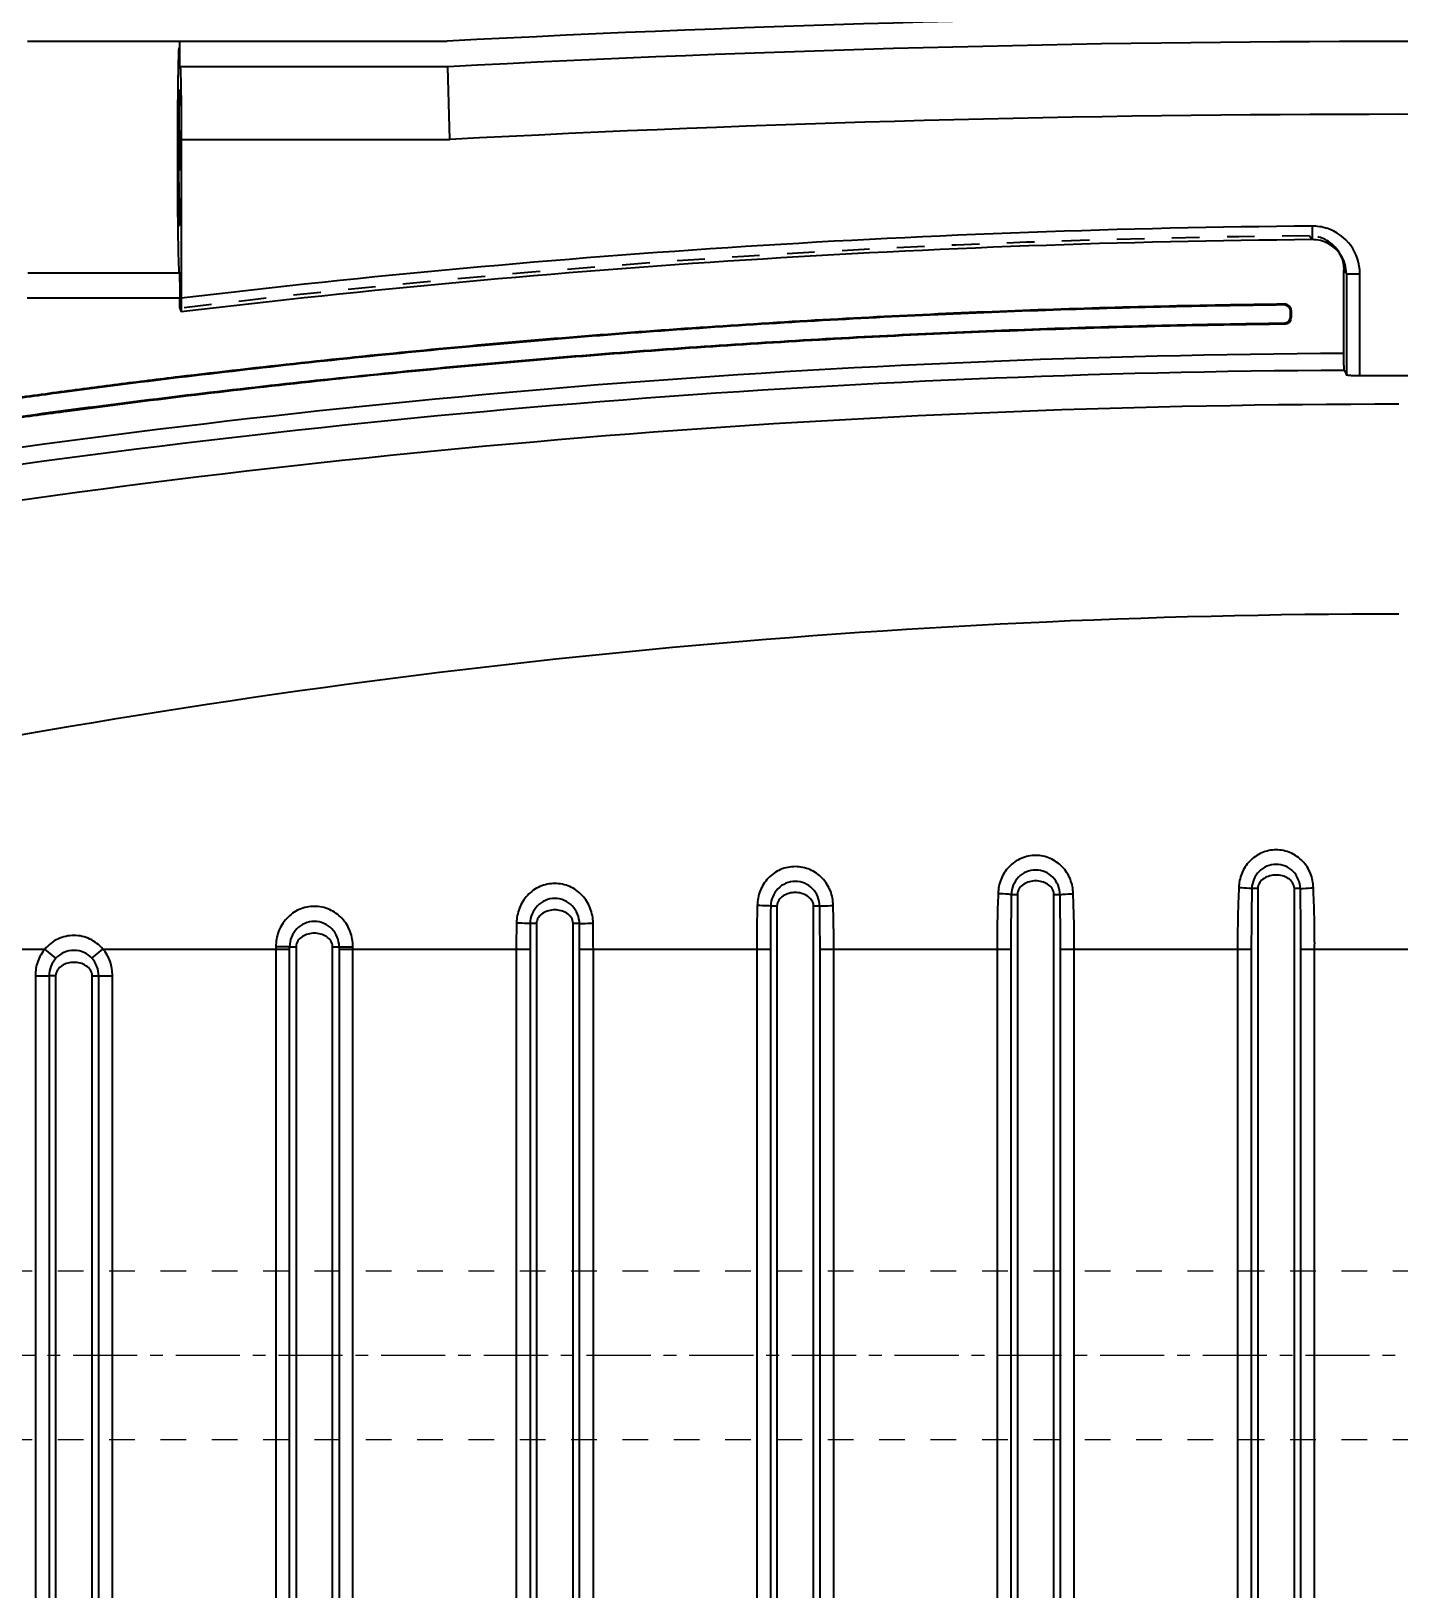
# Model space of a CAD drawing. Header units: millimetres. Extents: x 1937 to 4271, y -9032 to 1737.
# Drawn here: x 2634.9 to 2716, y -2353.4 to -2260.9 of the extents above; entities that cross this region are included whole.
import ezdxf

# ---------------------------------------------------------------- set-up
doc = ezdxf.new("R2010")
doc.units = ezdxf.units.MM
doc.header["$LTSCALE"] = 16.335
doc.header["$PDMODE"] = 3
doc.header["$PDSIZE"] = 0.3125
doc.linetypes.add('CENTER', pattern=[0.6, 0.375, -0.075, 0.075, -0.075])
doc.linetypes.add('HIDDEN', pattern=[0.2, 0.1, -0.1])
doc.layers.get('0').update_dxf_attribs({"linetype": 'CONTINUOUS'})
doc.layers.get('Defpoints').update_dxf_attribs({"linetype": 'CONTINUOUS'})
doc.layers.add('cool', color=153, linetype='HIDDEN', lineweight=9)
doc.layers.add('DEFAULT_2', color=8, linetype='HIDDEN')
doc.layers.add('dim', color=3, linetype='CONTINUOUS')
doc.styles.get("Standard").update_dxf_attribs({"font": 'txt', "width": 0.8})
doc.dimstyles.new('副本 ISO-25-1', dxfattribs={"dimtxt": 10, "dimasz": 10, "dimexe": 0, "dimexo": 0, "dimgap": 0, "dimtad": 1, "dimtxsty": 'Standard', "dimcen": 0, "dimclrd": 6, "dimclre": 6, "dimclrt": 4, "dimazin": 0, "dimtfac": 1, "dimtofl": 0, "dimtmove": 0, "dimatfit": 3, "dimfxl": 0, "dimarcsym": 0})

# ---------------------------------------------------------------- blocks, each defined once
blk = doc.blocks.new('7')
at = {"layer": 'cool', "ltscale": 0.932966}
for p, q in [((72.597, -1087.21), (493.937, -1087.21)), ((72.597, -1097.21), (493.937, -1097.21))]:
    blk.add_line(p, q, dxfattribs=at)
at = {"layer": 'cool', "color": 1, "linetype": 'CENTER', "ltscale": 0.621977}
blk.add_line((58.267, -1092.21), (508.267, -1092.21), dxfattribs=at)
blk = doc.blocks.new('*D115')
at = {"layer": 'Defpoints', "color": 0}
for p in [(2716.045, -2197.542), (2716.045, -2208.942), (2716.045, -2416.503)]:
    blk.add_point(p, dxfattribs=at)
at = {"layer": 'dim', "color": 6, "lineweight": -2}
blk.add_line((2716.045, -2208.942), (2716.045, -2195.542), dxfattribs=at)
at = {"layer": 'dim', "color": 4, "insert": (2713.545, -2196.542), "char_height": 5, "attachment_point": 5, "rotation": 90}
blk.add_mtext('0', dxfattribs=at)
blk = doc.blocks.new('*D124')
at = {"layer": 'Defpoints', "color": 0}
for p in [(2486.396, -2339.503), (2544.753, -2339.503), (2716.045, -2416.503)]:
    blk.add_point(p, dxfattribs=at)
at = {"layer": 'dim', "color": 6, "lineweight": -2}
blk.add_line((2544.753, -2339.503), (2479.729, -2339.503), dxfattribs=at)
at = {"layer": 'dim', "color": 4, "insert": (2483.063, -2337.003), "char_height": 5, "attachment_point": 5}
blk.add_mtext('77', dxfattribs=at)
blk = doc.blocks.new('*D125')
at = {"layer": 'Defpoints', "color": 0}
for p in [(2486.396, -2322.503), (2552.026, -2322.503), (2716.045, -2416.503)]:
    blk.add_point(p, dxfattribs=at)
at = {"layer": 'dim', "color": 6, "lineweight": -2}
blk.add_line((2552.026, -2322.503), (2479.729, -2322.503), dxfattribs=at)
at = {"layer": 'dim', "color": 4, "insert": (2483.063, -2320.003), "char_height": 5, "attachment_point": 5}
blk.add_mtext('94', dxfattribs=at)
blk = doc.blocks.new('*D126')
at = {"layer": 'Defpoints', "color": 0}
for p in [(2486.396, -2291.503), (2573.393, -2291.503), (2716.045, -2416.503)]:
    blk.add_point(p, dxfattribs=at)
at = {"layer": 'dim', "color": 6, "lineweight": -2}
blk.add_line((2573.393, -2291.503), (2477.063, -2291.503), dxfattribs=at)
at = {"layer": 'dim', "color": 4, "insert": (2481.729, -2289.003), "char_height": 5, "attachment_point": 5}
blk.add_mtext('125', dxfattribs=at)
blk = doc.blocks.new('*D127')
at = {"layer": 'Defpoints', "color": 0}
for p in [(2486.396, -2248.503), (2712.721, -2248.503), (2716.045, -2416.503)]:
    blk.add_point(p, dxfattribs=at)
at = {"layer": 'dim', "color": 6, "lineweight": -2}
blk.add_line((2712.721, -2248.503), (2477.063, -2248.503), dxfattribs=at)
at = {"layer": 'dim', "color": 4, "insert": (2481.729, -2246.003), "char_height": 5, "attachment_point": 5}
blk.add_mtext('168', dxfattribs=at)
blk = doc.blocks.new('*D128')
at = {"layer": 'Defpoints', "color": 0}
for p in [(2652.959, -2250.503), (2486.396, -2255.89), (2716.045, -2416.503)]:
    blk.add_point(p, dxfattribs=at)
at = {"layer": 'dim', "color": 6, "lineweight": -2}
for p, q in [((2494.396, -2250.503), (2490.396, -2255.89)), ((2652.959, -2250.503), (2494.396, -2250.503)), ((2490.396, -2255.89), (2477.063, -2255.89))]:
    blk.add_line(p, q, dxfattribs=at)
at = {"layer": 'dim', "color": 4, "insert": (2481.729, -2253.39), "char_height": 5, "attachment_point": 5}
blk.add_mtext('166', dxfattribs=at)
blk = doc.blocks.new('*D129')
at = {"layer": 'Defpoints', "color": 0}
for p in [(2486.396, -2226.503), (2544.829, -2226.503, 0), (2716.045, -2416.503)]:
    blk.add_point(p, dxfattribs=at)
at = {"layer": 'dim', "color": 6, "lineweight": -2}
blk.add_line((2544.829, -2226.503), (2477.729, -2226.503), dxfattribs=at)
at = {"layer": 'dim', "color": 4, "insert": (2482.063, -2224.003), "char_height": 5, "attachment_point": 5}
blk.add_mtext('190', dxfattribs=at)
blk = doc.blocks.new('*D140')
at = {"layer": 'Defpoints', "color": 0}
for p in [(2685.045, -2197.542), (2685.045, -2244.103), (2716.045, -2416.503)]:
    blk.add_point(p, dxfattribs=at)
at = {"layer": 'dim', "color": 6, "lineweight": -2}
blk.add_line((2685.045, -2244.103), (2685.045, -2192.209), dxfattribs=at)
at = {"layer": 'dim', "color": 4, "insert": (2682.545, -2194.876), "char_height": 5, "attachment_point": 5, "rotation": 90}
blk.add_mtext('31', dxfattribs=at)
blk = doc.blocks.new('*D141')
at = {"layer": 'Defpoints', "color": 0}
for p in [(2654.045, -2197.542), (2654.045, -2246.103), (2716.045, -2416.503)]:
    blk.add_point(p, dxfattribs=at)
at = {"layer": 'dim', "color": 6, "lineweight": -2}
blk.add_line((2654.045, -2246.103), (2654.045, -2190.876), dxfattribs=at)
at = {"layer": 'dim', "color": 4, "insert": (2651.545, -2194.209), "char_height": 5, "attachment_point": 5, "rotation": 90}
blk.add_mtext('62', dxfattribs=at)
blk = doc.blocks.new('*D142')
at = {"layer": 'Defpoints', "color": 0}
for p in [(2575.045, -2197.542), (2575.045, -2287.103), (2716.045, -2416.503)]:
    blk.add_point(p, dxfattribs=at)
at = {"layer": 'dim', "color": 6, "lineweight": -2}
blk.add_line((2575.045, -2287.103), (2575.045, -2189.542), dxfattribs=at)
at = {"layer": 'dim', "color": 4, "insert": (2572.545, -2193.542), "char_height": 5, "attachment_point": 5, "rotation": 90}
blk.add_mtext('141', dxfattribs=at)
blk = doc.blocks.new('*D143')
at = {"layer": 'Defpoints', "color": 0}
for p in [(2554.045, -2197.542), (2554.045, -2318.103), (2716.045, -2416.503)]:
    blk.add_point(p, dxfattribs=at)
at = {"layer": 'dim', "color": 6, "lineweight": -2}
blk.add_line((2554.045, -2318.103), (2554.045, -2188.209), dxfattribs=at)
at = {"layer": 'dim', "color": 4, "insert": (2551.545, -2192.876), "char_height": 5, "attachment_point": 5, "rotation": 90}
blk.add_mtext('162', dxfattribs=at)
blk = doc.blocks.new('*D144')
at = {"layer": 'Defpoints', "color": 0}
for p in [(2539.787, -2197.542), (2545.045, -2397.103, 0), (2716.045, -2416.503)]:
    blk.add_point(p, dxfattribs=at)
at = {"layer": 'dim', "color": 6, "lineweight": -2}
for p, q in [((2539.787, -2201.542), (2539.787, -2189.542)), ((2545.045, -2205.542), (2539.787, -2201.542)), ((2545.045, -2397.103), (2545.045, -2205.542))]:
    blk.add_line(p, q, dxfattribs=at)
at = {"layer": 'dim', "color": 4, "insert": (2537.287, -2193.542), "char_height": 5, "attachment_point": 5, "rotation": 90}
blk.add_mtext('171', dxfattribs=at)
blk = doc.blocks.new('*D145')
at = {"layer": 'Defpoints', "color": 0}
for p in [(2547.045, -2197.542), (2547.045, -2357.103), (2716.045, -2416.503)]:
    blk.add_point(p, dxfattribs=at)
at = {"layer": 'dim', "color": 6, "lineweight": -2}
blk.add_line((2547.045, -2357.103), (2547.045, -2188.209), dxfattribs=at)
at = {"layer": 'dim', "color": 4, "insert": (2544.545, -2192.876), "char_height": 5, "attachment_point": 5, "rotation": 90}
blk.add_mtext('169', dxfattribs=at)
blk = doc.blocks.new('*D146')
at = {"layer": 'Defpoints', "color": 0}
for p in [(2532.143, -2197.542), (2541.045, -2221.235, 0), (2716.045, -2416.503)]:
    blk.add_point(p, dxfattribs=at)
at = {"layer": 'dim', "color": 6, "lineweight": -2}
for p, q in [((2532.143, -2201.542), (2532.143, -2188.209)), ((2541.045, -2205.542), (2532.143, -2201.542)), ((2541.045, -2221.235), (2541.045, -2205.542))]:
    blk.add_line(p, q, dxfattribs=at)
at = {"layer": 'dim', "color": 4, "insert": (2529.643, -2192.876), "char_height": 5, "attachment_point": 5, "rotation": 90}
blk.add_mtext('175', dxfattribs=at)

msp = doc.modelspace()

# ---------------------------------------------------------------- linework, layer by layer
at = {"color": 7, "linetype": 'Continuous'}
for p, q in [((2634.641, -2261.521), (2659.559, -2261.521)), ((2643.685, -2263.029), (2643.685, -2261.521)), ((2659.599, -2263.036), (2643.7, -2263.036)), ((2659.714, -2267.357), (2659.599, -2263.036)), ((2643.775, -2267.357), (2643.775, -2276.777)), ((2643.775, -2267.357), (2659.714, -2267.357)), ((2710.89, -2272.497), (2710.897, -2273.3)), ((2634.659, -2275.264), (2643.663, -2275.264)), ((2712.779, -2280.055), (2712.779, -2275.093)), ((2712.931, -2275.32), (2712.779, -2275.093)), ((2712.931, -2275.32), (2712.931, -2281.326)), ((2712.931, -2275.32), (2713.735, -2275.32)), ((2713.735, -2281.383), (2713.735, -2275.321)), ((2634.623, -2276.747), (2643.685, -2276.747)), ((2643.685, -2277.37), (2643.685, -2276.747)), ((2709.215, -2277.175), (2709.257, -2277.112)), ((2709.621, -2277.577), (2709.663, -2277.513)), ((2709.621, -2277.853), (2709.621, -2277.577)), ((2709.663, -2277.513), (2709.663, -2277.916)), ((2709.266, -2278.318), (2709.224, -2278.255)), ((2709.663, -2277.916), (2709.621, -2277.853)), ((2712.811, -2281.056), (2712.931, -2281.326)), ((2707.674, -2311.813), (2707.674, -2491.194)), ((2709.844, -2491.194), (2709.844, -2311.813)), ((2710.198, -2311.813), (2709.844, -2311.813)), ((2679.132, -2312.849), (2679.132, -2490.158)), ((2681.302, -2490.158), (2681.302, -2312.849)), ((2681.672, -2312.849), (2681.302, -2312.849)), ((2693.042, -2312.159), (2693.403, -2312.159)), ((2693.403, -2312.159), (2693.403, -2490.847)), ((2695.573, -2490.847), (2695.573, -2312.159)), ((2695.573, -2312.159), (2695.933, -2312.159)), ((2664.861, -2313.884), (2664.861, -2489.123)), ((2667.031, -2489.123), (2667.031, -2313.884)), ((2667.416, -2313.884), (2667.031, -2313.884)), ((2605.351, -2315.401), (2635.684, -2315.401)), ((2636.333, -2315.95), (2635.684, -2315.401)), ((2638.475, -2315.95), (2639.124, -2315.401)), ((2639.124, -2315.401), (2650.203, -2315.401)), ((2649.387, -2315.263), (2649.387, -2315.401)), ((2649.387, -2315.401), (2649.387, -2487.606)), ((2650.203, -2487.742), (2650.203, -2315.265)), ((2650.203, -2315.265), (2650.59, -2315.265)), ((2650.59, -2315.265), (2650.59, -2487.742)), ((2652.76, -2487.742), (2652.76, -2315.265)), ((2652.76, -2315.265), (2653.146, -2315.265)), ((2653.146, -2315.265), (2653.146, -2487.742)), ((2653.146, -2315.401), (2664.474, -2315.401)), ((2653.962, -2315.401), (2653.962, -2315.263)), ((2653.962, -2487.606), (2653.962, -2315.401)), ((2663.658, -2315.401), (2663.658, -2487.606)), ((2664.475, -2315.401), (2664.475, -2487.606)), ((2667.417, -2487.606), (2667.417, -2315.401)), ((2667.417, -2315.401), (2678.745, -2315.401)), ((2668.233, -2487.606), (2668.233, -2315.401)), ((2677.929, -2315.401), (2677.929, -2487.606)), ((2678.745, -2315.401), (2678.745, -2487.606)), ((2681.688, -2487.606), (2681.688, -2315.401)), ((2681.688, -2315.401), (2693.016, -2315.401)), ((2682.504, -2487.606), (2682.504, -2315.401)), ((2692.2, -2315.401), (2692.2, -2487.606)), ((2693.016, -2315.401), (2693.016, -2487.647)), ((2695.959, -2487.606), (2695.959, -2315.401)), ((2695.959, -2315.401), (2707.287, -2315.401)), ((2696.775, -2487.606), (2696.775, -2315.401)), ((2706.471, -2315.401), (2706.471, -2487.606)), ((2707.287, -2315.349), (2707.287, -2487.658)), ((2710.23, -2487.642), (2710.23, -2315.365)), ((2710.23, -2315.401), (2721.86, -2315.401)), ((2711.046, -2487.606), (2711.046, -2315.401)), ((2635.116, -2316.994), (2635.932, -2316.994)), ((2635.116, -2316.995), (2635.116, -2486.012)), ((2635.932, -2316.994), (2635.932, -2486.012)), ((2636.319, -2316.994), (2636.319, -2486.012)), ((2638.489, -2486.012), (2638.489, -2316.994)), ((2638.489, -2316.994), (2639.691, -2316.994)), ((2638.875, -2486.012), (2638.875, -2316.994)), ((2639.691, -2486.012), (2639.691, -2316.994))]:
    msp.add_line(p, q, dxfattribs=at)
for centre, radius, start, end in [((2716.045, -3327.537), 1067.511, 86.966841, 93.033166), ((2716.045, -3327.495), 1065.954, 86.964569, 93.035438), ((2716.045, -3327.495), 1061.633, 86.95839, 93.041617), ((2716.045, -2881.713), 609.237, 90.484747, 96.812716), ((2710.899, -2275.326), 2.836, 0.068, 72.3123), ((2716.045, -2881.713), 608.435, 90.484823, 96.82315), ((2710.772, -2275.088), 2.006, 22.60438, 30.05532), ((2709.22, -2277.577), 0.401, 359.93768, 90.65418), ((2709.262, -2277.513), 0.401, 359.93768, 90.65009), ((2709.22, -2277.853), 0.401, 270.64208, 0.06004), ((2709.262, -2277.916), 0.401, 270.63809, 0.06024), ((2716.045, -2881.713), 601.667, 90.311045, 98.749009), ((2716.045, -2881.713), 600.665, 90.308478, 98.749009), ((2716.045, -2881.713), 600.334, 89.77949, 90.220517), ((2716.164, -2874.884), 591.817, 90.011514, 98.86095), ((2716.283, -2767.34), 471.822, 90.02894, 100.85155), ((2895.916, -2315.304), 188.628, 178.93954, 180.01353), ((2707.497, -2337.194), 25.381, 89.59984, 90.40016), ((2521.538, -2315.305), 188.692, 359.98178, 1.06048), ((2877.974, -2315.368), 199.229, 179.27556, 180.00939), ((2678.947, -2343.147), 30.298, 89.64928, 90.35073), ((2482.529, -2315.368), 199.159, 359.9905, 0.72459), ((2885.818, -2315.333), 192.801, 179.05673, 180.02007), ((2503.229, -2315.333), 192.731, 359.97981, 0.9435), ((2770.44, -2315.487), 106.782, 179.1291, 179.95358), ((2561.471, -2315.488), 106.762, 0.04673, 0.87142), ((2870.541, -2315.394), 206.067, 179.58003, 180.00185), ((2664.669, -2346.167), 32.284, 89.65823, 90.34178), ((2461.385, -2315.394), 206.032, 359.99811, 0.42), ((2636.126, -2349.604), 32.61, 89.66015, 90.33986)]:
    msp.add_arc(centre, radius, start, end, dxfattribs=at)
for points, knots in [([(2643.7, -2263.036), (2643.708, -2263.04), (2643.706, -2263.078), (2643.718, -2263.136), (2643.722, -2263.245), (2643.73, -2263.388), (2643.736, -2263.571), (2643.742, -2263.789), (2643.748, -2264.041), (2643.755, -2264.438), (2643.763, -2264.998), (2643.77, -2265.733), (2643.774, -2266.53), (2643.775, -2267.078), (2643.775, -2267.357)], [0, 0, 0, 0, 0.005875, 0.021043, 0.045469, 0.078996, 0.121282, 0.171906, 0.230437, 0.296306, 0.447368, 0.619444, 0.806219, 1, 1, 1, 1]), ([(2643.564, -2268.448), (2643.564, -2267.998), (2643.567, -2266.365), (2643.579, -2264.732), (2643.6, -2263.55)], [0, 0, 0, 0, 0.275808, 1, 1, 1, 1]), ([(2643.685, -2264.43), (2643.678, -2264.432), (2643.679, -2264.467), (2643.668, -2264.517), (2643.665, -2264.616), (2643.657, -2264.746), (2643.652, -2264.915), (2643.646, -2265.117), (2643.64, -2265.351), (2643.633, -2265.721), (2643.626, -2266.244), (2643.62, -2266.93), (2643.616, -2267.674), (2643.615, -2268.187), (2643.615, -2268.448)], [0, 0, 0, 0, 0.005452, 0.01983, 0.043422, 0.076349, 0.118301, 0.168773, 0.227254, 0.29315, 0.444539, 0.617329, 0.8051, 1, 1, 1, 1]), ([(2643.663, -2275.264), (2643.653, -2275.158), (2643.639, -2274.882), (2643.611, -2274.09), (2643.588, -2272.71), (2643.568, -2270.715), (2643.564, -2269.235), (2643.564, -2268.448)], [0, 0, 0, 0, 0.04658, 0.12189, 0.348815, 0.65363, 1, 1, 1, 1]), ([(2643.615, -2268.448), (2643.615, -2268.709), (2643.616, -2269.222), (2643.62, -2269.967), (2643.626, -2270.653), (2643.633, -2271.176), (2643.64, -2271.545), (2643.646, -2271.78), (2643.652, -2271.982), (2643.657, -2272.15), (2643.665, -2272.28), (2643.668, -2272.379), (2643.679, -2272.43), (2643.678, -2272.464), (2643.685, -2272.467)], [0, 0, 0, 0, 0.1949, 0.382671, 0.555461, 0.70685, 0.772746, 0.831227, 0.881699, 0.923651, 0.956578, 0.98017, 0.994548, 1, 1, 1, 1]), ([(2712.588, -2274.197), (2712.406, -2273.923), (2711.894, -2273.463), (2711.226, -2273.297), (2710.897, -2273.3)], [0, 0, 0, 0, 0.499407, 1, 1, 1, 1]), ([(2643.663, -2275.264), (2643.669, -2275.324), (2643.673, -2275.496), (2643.684, -2275.991), (2643.685, -2276.425), (2643.685, -2276.747)], [0, 0, 0, 0, 0.121924, 0.34883, 1, 1, 1, 1]), ([(2643.775, -2276.777), (2643.775, -2276.88), (2643.774, -2277.07), (2643.772, -2277.3), (2643.769, -2277.439), (2643.766, -2277.527), (2643.765, -2277.549), (2643.762, -2277.594), (2643.761, -2277.589)], [0, 0, 0, 0, 0.381542, 0.705699, 0.82923, 0.922829, 0.983277, 1, 1, 1, 1]), ([(2559.578, -2401.503), (2559.578, -2396.63), (2559.723, -2389.319), (2560.204, -2379.583), (2560.711, -2372.29), (2561.36, -2365.008), (2562.154, -2357.74), (2562.937, -2351.698), (2563.62, -2346.873), (2564.192, -2343.262), (2564.865, -2339.667), (2565.726, -2336.112), (2566.787, -2332.612), (2568.018, -2329.168), (2569.421, -2325.79), (2571.521, -2321.39), (2574.561, -2316.098), (2578.835, -2310.154), (2583.693, -2304.675), (2589.082, -2299.718), (2594.948, -2295.335), (2601.228, -2291.57), (2607.861, -2288.469), (2614.771, -2286.041), (2620.716, -2284.661), (2625.523, -2283.852), (2629.142, -2283.339), (2632.764, -2282.843), (2636.385, -2282.345), (2640.009, -2281.868), (2644.846, -2281.27), (2650.899, -2280.58), (2658.171, -2279.834), (2667.879, -2278.961), (2680.033, -2278.088), (2694.639, -2277.394), (2704.384, -2277.166), (2709.257, -2277.112)], [0, 0, 0, 0, 0.062498, 0.093748, 0.124998, 0.156249, 0.187499, 0.218749, 0.234373, 0.250002, 0.26563, 0.281255, 0.296885, 0.312515, 0.328142, 0.34377, 0.375015, 0.406261, 0.437506, 0.468752, 0.499999, 0.531247, 0.562496, 0.593746, 0.624997, 0.640624, 0.656249, 0.671876, 0.687501, 0.703125, 0.71875, 0.750001, 0.781251, 0.812501, 0.875001, 0.9375, 1, 1, 1, 1]), ([(2709.215, -2277.175), (2704.345, -2277.23), (2694.605, -2277.458), (2680.008, -2278.153), (2667.861, -2279.025), (2658.159, -2279.899), (2650.89, -2280.643), (2643.631, -2281.475), (2637.591, -2282.238), (2632.765, -2282.902), (2629.148, -2283.407), (2625.532, -2283.929), (2621.927, -2284.525), (2618.346, -2285.259), (2614.814, -2286.2), (2611.335, -2287.321), (2606.776, -2289.042), (2601.253, -2291.63), (2594.976, -2295.392), (2589.115, -2299.773), (2583.73, -2304.727), (2578.876, -2310.204), (2574.606, -2316.146), (2570.961, -2322.492), (2567.982, -2329.175), (2566.077, -2334.97), (2564.918, -2339.703), (2564.229, -2343.292), (2563.687, -2346.905), (2563.175, -2350.522), (2562.682, -2354.142), (2562.231, -2357.767), (2561.818, -2361.397), (2561.314, -2366.242), (2560.772, -2372.306), (2560.267, -2379.596), (2559.786, -2389.326), (2559.641, -2396.633), (2559.641, -2401.503)], [0, 0, 0, 0, 0.062501, 0.125003, 0.187503, 0.218754, 0.250005, 0.281256, 0.312507, 0.328132, 0.343758, 0.359383, 0.375011, 0.390637, 0.406264, 0.421894, 0.437522, 0.468768, 0.500014, 0.53126, 0.562507, 0.593753, 0.624999, 0.656245, 0.687491, 0.718737, 0.734366, 0.749992, 0.765618, 0.781245, 0.79687, 0.812495, 0.828121, 0.843747, 0.874998, 0.906249, 0.9375, 1, 1, 1, 1]), ([(2560.721, -2401.503), (2560.721, -2396.668), (2560.864, -2389.413), (2561.339, -2379.754), (2561.84, -2372.517), (2562.48, -2365.291), (2563.261, -2358.079), (2564.207, -2350.888), (2565.199, -2343.702), (2566.678, -2336.59), (2568.947, -2329.686), (2571.89, -2323.045), (2575.506, -2316.743), (2579.747, -2310.844), (2584.57, -2305.412), (2589.926, -2300.503), (2595.757, -2296.168), (2602.001, -2292.456), (2607.495, -2289.909), (2612.03, -2288.223), (2615.489, -2287.128), (2619.001, -2286.211), (2622.561, -2285.508), (2626.143, -2284.941), (2630.928, -2284.236), (2636.916, -2283.415), (2644.112, -2282.502), (2651.319, -2281.683), (2658.536, -2280.948), (2668.168, -2280.084), (2680.228, -2279.222), (2694.719, -2278.535), (2704.389, -2278.309), (2709.224, -2278.255)], [0, 0, 0, 0, 0.062501, 0.093753, 0.125004, 0.156256, 0.187506, 0.218757, 0.250008, 0.281256, 0.312504, 0.343749, 0.374996, 0.406242, 0.437489, 0.468735, 0.499982, 0.531228, 0.562474, 0.578102, 0.593733, 0.609361, 0.624984, 0.640615, 0.656241, 0.687491, 0.718742, 0.749993, 0.781244, 0.812495, 0.874996, 0.937498, 1, 1, 1, 1]), ([(2709.266, -2278.318), (2704.434, -2278.372), (2694.771, -2278.596), (2680.288, -2279.282), (2668.236, -2280.144), (2658.608, -2281.001), (2651.397, -2281.733), (2644.197, -2282.562), (2638.206, -2283.326), (2633.415, -2283.969), (2628.622, -2284.624), (2622.642, -2285.51), (2615.547, -2287.064), (2608.671, -2289.425), (2602.079, -2292.49), (2595.827, -2296.2), (2589.989, -2300.531), (2582.853, -2307.068), (2576.761, -2314.677), (2571.948, -2323.075), (2568.997, -2329.717), (2567.117, -2335.475), (2565.986, -2340.177), (2565.081, -2344.927), (2564.252, -2350.915), (2563.348, -2358.11), (2562.542, -2365.314), (2561.894, -2372.533), (2561.401, -2379.766), (2560.93, -2389.421), (2560.784, -2396.671), (2560.784, -2401.503)], [0, 0, 0, 0, 0.062484, 0.124967, 0.187451, 0.218698, 0.24994, 0.281168, 0.312399, 0.328028, 0.34367, 0.374954, 0.406173, 0.437439, 0.468744, 0.500019, 0.531278, 0.562545, 0.624988, 0.656248, 0.687524, 0.718794, 0.734414, 0.750031, 0.781298, 0.812556, 0.843788, 0.875024, 0.90627, 0.937518, 1, 1, 1, 1]), ([(2712.811, -2281.056), (2712.807, -2281.046), (2712.804, -2281.013), (2712.797, -2280.949), (2712.792, -2280.852), (2712.785, -2280.673), (2712.78, -2280.404), (2712.779, -2280.177), (2712.779, -2280.055)], [0, 0, 0, 0, 0.032507, 0.098159, 0.195064, 0.3197, 0.634744, 1, 1, 1, 1]), ([(2713.735, -2281.383), (2713.634, -2281.384), (2713.448, -2281.382), (2713.228, -2281.373), (2713.084, -2281.361), (2713.007, -2281.351), (2712.962, -2281.341), (2712.934, -2281.333), (2712.931, -2281.326)], [0, 0, 0, 0, 0.372153, 0.691023, 0.81498, 0.909245, 0.971086, 1, 1, 1, 1]), ([(2696.717, -2312.118), (2696.71, -2311.826), (2696.6, -2311.237), (2696.111, -2310.483), (2695.373, -2309.969), (2694.491, -2309.781), (2693.608, -2309.965), (2692.868, -2310.479), (2692.378, -2311.235), (2692.266, -2311.825), (2692.258, -2312.118)], [0, 0, 0, 0, 0.124875, 0.249786, 0.374567, 0.499529, 0.624483, 0.74956, 0.87478, 1, 1, 1, 1]), ([(2710.974, -2311.767), (2710.967, -2311.477), (2710.854, -2310.894), (2710.368, -2310.148), (2709.637, -2309.637), (2708.761, -2309.456), (2707.886, -2309.635), (2707.151, -2310.144), (2706.666, -2310.893), (2706.551, -2311.477), (2706.543, -2311.767)], [0, 0, 0, 0, 0.124914, 0.249833, 0.374669, 0.499595, 0.624583, 0.749621, 0.874781, 1, 1, 1, 1]), ([(2682.469, -2312.817), (2682.464, -2312.52), (2682.358, -2311.921), (2681.862, -2311.156), (2681.115, -2310.629), (2680.219, -2310.451), (2679.322, -2310.628), (2678.574, -2311.153), (2678.078, -2311.92), (2677.97, -2312.52), (2677.965, -2312.817)], [0, 0, 0, 0, 0.124931, 0.249911, 0.374778, 0.499798, 0.624691, 0.7497, 0.874796, 1, 1, 1, 1]), ([(2695.931, -2312.159), (2695.932, -2311.972), (2695.844, -2311.596), (2695.532, -2311.116), (2695.055, -2310.789), (2694.49, -2310.674), (2693.923, -2310.788), (2693.446, -2311.114), (2693.132, -2311.594), (2693.041, -2311.972), (2693.044, -2312.159)], [0, 0, 0, 0, 0.124973, 0.24965, 0.374498, 0.499499, 0.624696, 0.74956, 0.874839, 1, 1, 1, 1]), ([(2710.196, -2311.813), (2710.196, -2311.627), (2710.108, -2311.253), (2709.797, -2310.776), (2709.323, -2310.452), (2708.76, -2310.337), (2708.197, -2310.45), (2707.722, -2310.775), (2707.41, -2311.251), (2707.318, -2311.626), (2707.321, -2311.813)], [0, 0, 0, 0, 0.125007, 0.249739, 0.3746, 0.499649, 0.624784, 0.749615, 0.87485, 1, 1, 1, 1]), ([(2709.844, -2311.813), (2709.844, -2311.69), (2709.76, -2311.441), (2709.479, -2311.187), (2709.133, -2311.04), (2708.759, -2310.993), (2708.385, -2311.041), (2708.038, -2311.187), (2707.758, -2311.441), (2707.674, -2311.69), (2707.674, -2311.813)], [0, 0, 0, 0, 0.124612, 0.248673, 0.373725, 0.500008, 0.62629, 0.751341, 0.8754, 1, 1, 1, 1]), ([(2668.221, -2313.864), (2668.218, -2313.563), (2668.102, -2312.957), (2667.612, -2312.174), (2666.857, -2311.634), (2665.948, -2311.45), (2665.038, -2311.634), (2664.283, -2312.172), (2663.786, -2312.955), (2663.682, -2313.563), (2663.671, -2313.864)], [0, 0, 0, 0, 0.125025, 0.249933, 0.374839, 0.499807, 0.624644, 0.749642, 0.874765, 1, 1, 1, 1]), ([(2681.67, -2312.849), (2681.67, -2312.478), (2681.423, -2311.894), (2680.79, -2311.464), (2680.218, -2311.346), (2679.646, -2311.462), (2679.164, -2311.792), (2678.849, -2312.278), (2678.76, -2312.66), (2678.763, -2312.849)], [0, 0, 0, 0, 0.246498, 0.371931, 0.497553, 0.623201, 0.748709, 0.874217, 1, 1, 1, 1]), ([(2695.573, -2312.159), (2695.573, -2312.036), (2695.489, -2311.788), (2695.208, -2311.533), (2694.862, -2311.387), (2694.488, -2311.34), (2694.114, -2311.387), (2693.767, -2311.533), (2693.487, -2311.788), (2693.403, -2312.036), (2693.403, -2312.159)], [0, 0, 0, 0, 0.124611, 0.248668, 0.373717, 0.499996, 0.626277, 0.751328, 0.875388, 1, 1, 1, 1]), ([(2706.543, -2311.767), (2706.54, -2312.07), (2706.507, -2312.675), (2706.482, -2313.583), (2706.475, -2314.492), (2706.467, -2315.098), (2706.471, -2315.401)], [0, 0, 0, 0, 0.2499, 0.499875, 0.749941, 1, 1, 1, 1]), ([(2707.32, -2311.813), (2707.264, -2311.808), (2707.006, -2311.789), (2706.747, -2311.776), (2706.543, -2311.767)], [0, 0, 0, 0, 0.213206, 1, 1, 1, 1]), ([(2710.198, -2311.813), (2710.253, -2311.808), (2710.512, -2311.789), (2710.771, -2311.776), (2710.975, -2311.767)], [0, 0, 0, 0, 0.212901, 1, 1, 1, 1]), ([(2711.046, -2315.401), (2711.051, -2315.098), (2711.043, -2314.492), (2711.036, -2313.583), (2711.011, -2312.675), (2710.977, -2312.07), (2710.974, -2311.767)], [0, 0, 0, 0, 0.250059, 0.500126, 0.7501, 1, 1, 1, 1]), ([(2653.962, -2315.263), (2653.965, -2314.958), (2653.852, -2314.342), (2653.364, -2313.543), (2652.598, -2312.996), (2651.678, -2312.802), (2650.755, -2312.992), (2649.992, -2313.543), (2649.494, -2314.339), (2649.388, -2314.958), (2649.387, -2315.263)], [0, 0, 0, 0, 0.124976, 0.2499, 0.374764, 0.499643, 0.624597, 0.749566, 0.874783, 1, 1, 1, 1]), ([(2667.409, -2313.884), (2667.412, -2313.508), (2667.164, -2312.916), (2666.525, -2312.48), (2665.947, -2312.361), (2665.369, -2312.478), (2664.882, -2312.812), (2664.565, -2313.306), (2664.478, -2313.692), (2664.482, -2313.884)], [0, 0, 0, 0, 0.246485, 0.371922, 0.497526, 0.623141, 0.748659, 0.874203, 1, 1, 1, 1]), ([(2677.965, -2312.817), (2677.954, -2313.247), (2677.931, -2314.109), (2677.929, -2314.97), (2677.929, -2315.401)], [0, 0, 0, 0, 0.499941, 1, 1, 1, 1]), ([(2678.761, -2312.849), (2678.705, -2312.846), (2678.44, -2312.832), (2678.174, -2312.823), (2677.965, -2312.817)], [0, 0, 0, 0, 0.211004, 1, 1, 1, 1]), ([(2681.302, -2312.849), (2681.302, -2312.726), (2681.218, -2312.478), (2680.937, -2312.223), (2680.591, -2312.077), (2680.217, -2312.03), (2679.843, -2312.077), (2679.496, -2312.223), (2679.216, -2312.478), (2679.132, -2312.726), (2679.132, -2312.849)], [0, 0, 0, 0, 0.124612, 0.248674, 0.373725, 0.500008, 0.62629, 0.751341, 0.8754, 1, 1, 1, 1]), ([(2681.672, -2312.849), (2681.728, -2312.846), (2681.994, -2312.832), (2682.259, -2312.823), (2682.469, -2312.816)], [0, 0, 0, 0, 0.210257, 1, 1, 1, 1]), ([(2682.504, -2315.401), (2682.504, -2314.97), (2682.502, -2314.109), (2682.48, -2313.247), (2682.469, -2312.817)], [0, 0, 0, 0, 0.500059, 1, 1, 1, 1]), ([(2692.258, -2312.118), (2692.256, -2312.392), (2692.229, -2312.938), (2692.209, -2313.759), (2692.203, -2314.58), (2692.197, -2315.127), (2692.2, -2315.401)], [0, 0, 0, 0, 0.249918, 0.499898, 0.749952, 1, 1, 1, 1]), ([(2693.042, -2312.159), (2692.987, -2312.155), (2692.726, -2312.138), (2692.464, -2312.126), (2692.258, -2312.118)], [0, 0, 0, 0, 0.21239, 1, 1, 1, 1]), ([(2695.933, -2312.159), (2695.989, -2312.155), (2696.25, -2312.138), (2696.511, -2312.126), (2696.717, -2312.118)], [0, 0, 0, 0, 0.211924, 1, 1, 1, 1]), ([(2696.775, -2315.401), (2696.779, -2315.127), (2696.772, -2314.58), (2696.767, -2313.759), (2696.746, -2312.938), (2696.719, -2312.392), (2696.717, -2312.118)], [0, 0, 0, 0, 0.250048, 0.500102, 0.750083, 1, 1, 1, 1]), ([(2653.143, -2315.265), (2653.147, -2315.072), (2653.065, -2314.682), (2652.749, -2314.183), (2652.26, -2313.843), (2651.677, -2313.723), (2651.094, -2313.84), (2650.603, -2314.181), (2650.284, -2314.679), (2650.199, -2315.071), (2650.206, -2315.265)], [0, 0, 0, 0, 0.124948, 0.249645, 0.374447, 0.499354, 0.624483, 0.749286, 0.874811, 1, 1, 1, 1]), ([(2664.48, -2313.884), (2664.423, -2313.882), (2664.154, -2313.874), (2663.884, -2313.868), (2663.671, -2313.864)], [0, 0, 0, 0, 0.20953, 1, 1, 1, 1]), ([(2667.031, -2313.884), (2667.031, -2313.761), (2666.947, -2313.512), (2666.666, -2313.258), (2666.32, -2313.111), (2665.946, -2313.064), (2665.572, -2313.111), (2665.225, -2313.258), (2664.945, -2313.512), (2664.861, -2313.761), (2664.861, -2313.884)], [0, 0, 0, 0, 0.124612, 0.248674, 0.373725, 0.500008, 0.62629, 0.751341, 0.8754, 1, 1, 1, 1]), ([(2667.412, -2313.884), (2667.468, -2313.882), (2667.738, -2313.874), (2668.008, -2313.868), (2668.221, -2313.864)], [0, 0, 0, 0, 0.208461, 1, 1, 1, 1]), ([(2639.124, -2315.401), (2638.917, -2315.151), (2638.382, -2314.742), (2637.404, -2314.522), (2636.42, -2314.735), (2635.894, -2315.154), (2635.684, -2315.401)], [0, 0, 0, 0, 0.24996, 0.500159, 0.75009, 1, 1, 1, 1]), ([(2652.76, -2315.265), (2652.76, -2315.142), (2652.676, -2314.893), (2652.395, -2314.638), (2652.049, -2314.492), (2651.675, -2314.445), (2651.301, -2314.492), (2650.954, -2314.638), (2650.674, -2314.893), (2650.59, -2315.142), (2650.59, -2315.265)], [0, 0, 0, 0, 0.124611, 0.248668, 0.373717, 0.499996, 0.626276, 0.751328, 0.875388, 1, 1, 1, 1]), ([(2635.684, -2315.401), (2635.5, -2315.621), (2635.198, -2316.126), (2635.116, -2316.708), (2635.116, -2316.995)], [0, 0, 0, 0, 0.499968, 1, 1, 1, 1]), ([(2638.474, -2315.951), (2638.218, -2315.657), (2637.403, -2315.3), (2636.592, -2315.658), (2636.334, -2315.951)], [0, 0, 0, 0, 0.500288, 1, 1, 1, 1]), ([(2639.691, -2316.994), (2639.689, -2316.708), (2639.613, -2316.125), (2639.304, -2315.624), (2639.124, -2315.401)], [0, 0, 0, 0, 0.499981, 1, 1, 1, 1]), ([(2650.203, -2315.265), (2650.147, -2315.265), (2649.875, -2315.264), (2649.603, -2315.263), (2649.387, -2315.263)], [0, 0, 0, 0, 0.207412, 1, 1, 1, 1]), ([(2653.146, -2315.265), (2653.203, -2315.265), (2653.475, -2315.264), (2653.747, -2315.263), (2653.962, -2315.263)], [0, 0, 0, 0, 0.207409, 1, 1, 1, 1]), ([(2636.334, -2315.951), (2636.208, -2316.092), (2636.005, -2316.422), (2635.932, -2316.805), (2635.936, -2316.994)], [0, 0, 0, 0, 0.499464, 1, 1, 1, 1]), ([(2638.489, -2316.994), (2638.489, -2316.871), (2638.405, -2316.623), (2638.124, -2316.368), (2637.778, -2316.222), (2637.404, -2316.175), (2637.03, -2316.222), (2636.683, -2316.368), (2636.403, -2316.623), (2636.319, -2316.871), (2636.319, -2316.994)], [0, 0, 0, 0, 0.124613, 0.248674, 0.373726, 0.500008, 0.62629, 0.751341, 0.875399, 1, 1, 1, 1]), ([(2638.872, -2316.994), (2638.875, -2316.805), (2638.803, -2316.422), (2638.599, -2316.092), (2638.474, -2315.951)], [0, 0, 0, 0, 0.500437, 1, 1, 1, 1])]:
    msp.add_open_spline(points, degree=3, knots=knots, dxfattribs=at)
for points in [[(2711.767, -2272.63), (2711.486, -2272.54), (2711.186, -2272.495), (2710.891, -2272.497)], [(2712.931, -2275.32), (2712.931, -2274.928), (2712.804, -2274.523), (2712.588, -2274.197)], [(2712.624, -2274.317), (2712.725, -2274.561), (2712.779, -2274.829), (2712.779, -2275.093)]]:
    msp.add_open_spline(points, degree=3, dxfattribs=at)
at = {"layer": 'DEFAULT_2', "color": 8, "linetype": 'HIDDEN'}
for p, q in [((2643.685, -2263.029), (2643.7, -2263.036)), ((2659.599, -2263.029), (2659.599, -2263.036)), ((2710.747, -2273.077), (2710.897, -2273.3)), ((2712.589, -2274.196), (2712.437, -2273.97)), ((2643.685, -2277.37), (2643.761, -2277.589))]:
    msp.add_line(p, q, dxfattribs=at)
for centre, radius, start, end in [((2716.045, -2881.713), 608.659, 90.498772, 96.827716), ((2710.763, -2275.091), 2.015, 30.05532, 90.46897)]:
    msp.add_arc(centre, radius, start, end, dxfattribs=at)
for points, knots in [([(2643.6, -2263.55), (2643.602, -2263.398), (2643.608, -2263.111), (2643.617, -2262.707), (2643.627, -2262.359), (2643.637, -2262.069), (2643.648, -2261.841), (2643.658, -2261.689), (2643.666, -2261.602), (2643.672, -2261.559), (2643.677, -2261.537), (2643.682, -2261.521), (2643.685, -2261.521)], [0, 0, 0, 0, 0.224558, 0.423793, 0.595765, 0.73879, 0.851588, 0.932972, 0.961663, 0.982317, 0.994961, 1, 1, 1, 1]), ([(2643.755, -2268.448), (2643.755, -2268.187), (2643.754, -2267.674), (2643.751, -2266.93), (2643.744, -2266.244), (2643.737, -2265.722), (2643.73, -2265.352), (2643.725, -2265.118), (2643.719, -2264.916), (2643.713, -2264.747), (2643.706, -2264.617), (2643.702, -2264.518), (2643.691, -2264.467), (2643.692, -2264.433), (2643.685, -2264.43)], [0, 0, 0, 0, 0.194826, 0.382531, 0.555272, 0.706637, 0.77253, 0.831017, 0.881504, 0.923478, 0.956437, 0.98007, 0.994495, 1, 1, 1, 1]), ([(2643.685, -2272.467), (2643.692, -2272.464), (2643.691, -2272.43), (2643.702, -2272.379), (2643.706, -2272.28), (2643.713, -2272.15), (2643.719, -2271.981), (2643.725, -2271.779), (2643.73, -2271.544), (2643.737, -2271.175), (2643.744, -2270.652), (2643.751, -2269.966), (2643.754, -2269.222), (2643.755, -2268.709), (2643.755, -2268.448)], [0, 0, 0, 0, 0.005505, 0.01993, 0.043563, 0.076522, 0.118496, 0.168983, 0.22747, 0.293363, 0.444728, 0.617469, 0.805174, 1, 1, 1, 1])]:
    msp.add_open_spline(points, degree=3, knots=knots, dxfattribs=at)

# ---------------------------------------------------------------- block references
at = {"xscale": -1, "rotation": 180}
msp.add_blockref('7', (2432.778, -3431.714), dxfattribs=at)

# ---------------------------------------------------------------- dimensions: what is measured, and where the dimension line sits
at = {"layer": 'dim'}
for feature_location, offset, dtype, origin, picture, middle in [((2541.045, -2221.235, 0), (-8.902, 23.693), 1, (2716.045, -2416.503), '*D146', (2529.643, -2192.876)), ((2547.045, -2357.103), (0, 159.561), 1, (2716.045, -2416.503), '*D145', (2544.545, -2192.876)), ((2554.045, -2318.103), (0, 120.561), 1, (2716.045, -2416.503), '*D143', (2551.545, -2192.876)), ((2545.045, -2397.103, 0), (-5.258, 199.561), 1, (2716.045, -2416.503), '*D144', (2537.287, -2193.542)), ((2575.045, -2287.103), (0, 89.561), 1, (2716.045, -2416.503), '*D142', (2572.545, -2193.542)), ((2654.045, -2246.103), (0, 48.561), 1, (2716.045, -2416.503), '*D141', (2651.545, -2194.209)), ((2685.045, -2244.103), (0, 46.561), 1, (2716.045, -2416.503), '*D140', (2682.545, -2194.876)), ((2716.045093547, -2208.941655209), (0, 11.399336569), 1, (2716.045093547, -2416.503428259), '*D115', (2713.545093547, -2196.54231864)), ((2544.829, -2226.503, 0), (-58.433, 0), 0, (2716.045, -2416.503), '*D129', (2482.063, -2224.003)), ((2712.721, -2248.503), (-226.325, 0), 0, (2716.045, -2416.503), '*D127', (2481.729, -2246.003)), ((2652.959, -2250.503), (-166.563, -5.387), 0, (2716.045, -2416.503), '*D128', (2481.729, -2253.39)), ((2573.393, -2291.503), (-86.997, 0), 0, (2716.045, -2416.503), '*D126', (2481.729, -2289.003)), ((2552.026, -2322.503), (-65.63, 0), 0, (2716.045, -2416.503), '*D125', (2483.063, -2320.003)), ((2544.753, -2339.503), (-58.357, 0), 0, (2716.045, -2416.503), '*D124', (2483.063, -2337.003))]:
    dim = msp.add_ordinate_dim(feature_location=feature_location, offset=offset, dtype=dtype, origin=origin, dimstyle='副本 ISO-25-1', override={"dimtxt": 5, "dimasz": 2, "dimfxl": 1.25, "dimarcsym": 1}, dxfattribs=at)
    dim.commit()
    dim.dimension.update_dxf_attribs({"geometry": picture, "text_midpoint": middle})

doc.saveas('drawing.dxf')
